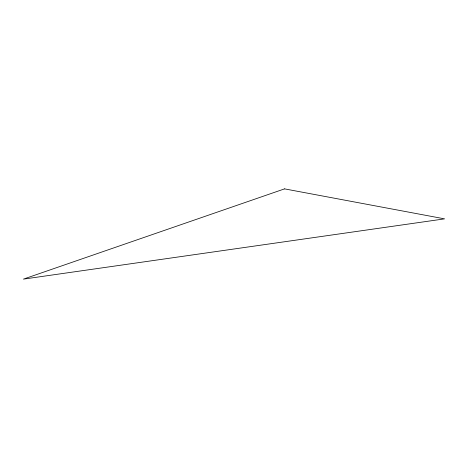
<?xml version="1.0" encoding="UTF-8"?>
<svg xmlns="http://www.w3.org/2000/svg" width="468" height="468" viewBox="0 0 468 468"><rect width="100%" height="100%" fill="white"/><g stroke="black" fill="none" stroke-linecap="round" stroke-linejoin="round"><path stroke-width="0.7" d="M284.55 188.873L23.4 279.127L444.6 218.86L284.55 188.873"/></g></svg>
